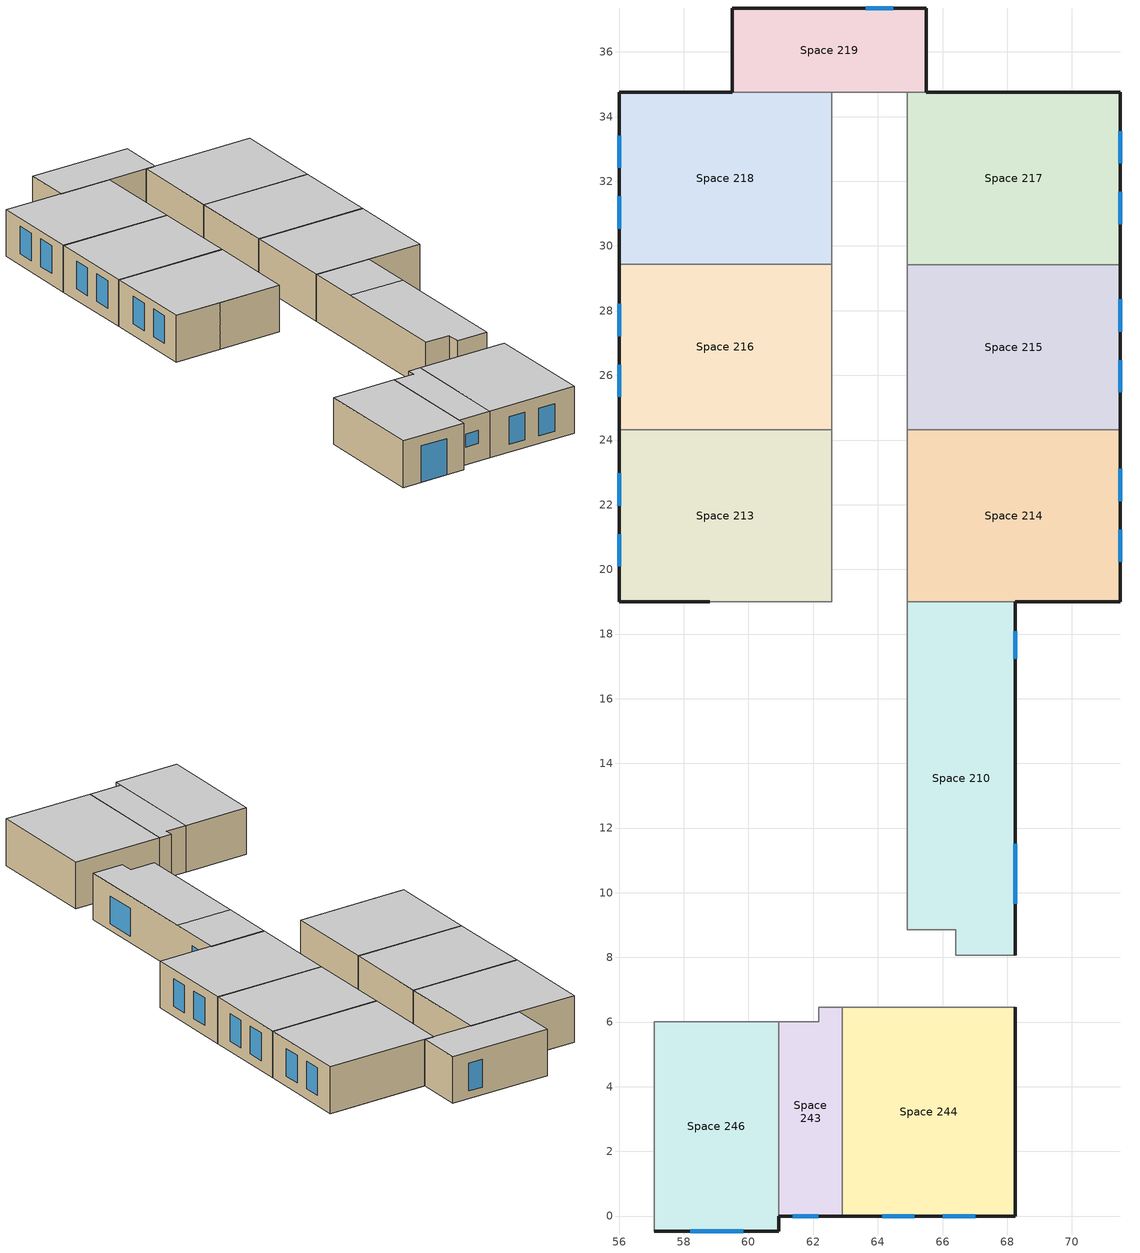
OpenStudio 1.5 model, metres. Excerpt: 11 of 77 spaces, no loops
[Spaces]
Space 210
 floor to Space 136: 64.91,19 68.25,19 68.25,8.07 66.41,8.07 66.41,8.86 64.91,8.86 z5.4
 wall outside: 68.25,8.07 68.25,19 z5.4:8.1
 wall to Space 239: 64.91,19 64.91,8.86 66.41,8.86 66.41,8.07 68.25,8.07 z5.4:8.1
 wall to Space 214: 68.25,19 64.91,19 z5.4:8.1
 window: 68.25,9.66 68.25,11.51 z5.79:7.39; 68.25,17.24 68.25,18.09 z5.85:7.45
 ceiling to Space 230 (V4-Barracks Roof R37): 68.25,15.87 68.25,19 64.91,19 64.91,15.87 z8.1
 ceiling to Space 229 (V4-Barracks Roof R37): 68.25,8.07 68.25,15.87 64.91,15.87 64.91,8.86 66.41,8.86 66.41,8.07 z8.1
Space 213
 floor to Space 139: 62.57,24.32 62.57,19 56,19 56,24.32 z5.4
 wall outside: 56,24.32 56,19 58.8,19 z5.4:8.1
 wall to Space 216: 62.57,24.32 56,24.32 z5.4:8.1
 wall to Space 239: 62.57,19 62.57,24.32 z5.4:8.1
 wall to Space 212: 58.8,19 62.57,19 z5.4:8.1
 window: 56,22.97 56,21.97 / 56,21.09 56,20.09 z6.06:7.66
 ceiling to Space 227 (V4-Barracks Roof R37): 62.57,19 62.57,24.32 56,24.32 56,19 z8.1
Space 214
 floor to Space 140: 71.5,24.31 71.5,19 64.91,19 64.91,24.31 z5.4
 wall outside: 68.25,19 71.5,19 71.5,24.31 z5.4:8.1
 wall to Space 239: 64.91,24.31 64.91,19 z5.4:8.1
 wall to Space 215: 71.5,24.31 64.91,24.31 z5.4:8.1
 window: 71.5,20.23 71.5,21.23 / 71.5,22.11 71.5,23.11 z5.98:7.58
 ceiling to Space 227 (V4-Barracks Roof R37): 71.5,19 71.5,24.31 64.91,24.31 64.91,19 z8.1
Space 215
 floor to Space 141: 71.5,29.43 71.5,24.31 64.91,24.31 64.91,29.43 z5.4
 wall outside: 71.5,24.31 71.5,29.43 z5.4:8.1
 wall to Space 239: 64.91,29.43 64.91,24.31 z5.4:8.1
 wall to Space 217: 71.5,29.43 64.91,29.43 z5.4:8.1
 window: 71.5,25.47 71.5,26.47 / 71.5,27.35 71.5,28.35 z5.98:7.58
 ceiling to Space 227 (V4-Barracks Roof R37): 71.5,24.31 71.5,29.43 64.91,29.43 64.91,24.31 z8.1
Space 216
 floor to Space 142: 62.57,29.44 62.57,24.32 56,24.32 56,29.44 z5.4
 wall outside: 56,29.44 56,24.32 z5.4:8.1
 wall to Space 218: 62.57,29.44 56,29.44 z5.4:8.1
 wall to Space 239: 62.57,24.32 62.57,29.44 z5.4:8.1
 window: 56,26.33 56,25.33 / 56,28.21 56,27.21 z6.06:7.66
 ceiling to Space 227 (V4-Barracks Roof R37): 62.57,24.32 62.57,29.44 56,29.44 56,24.32 z8.1
Space 217
 floor to Space 143: 71.5,34.75 71.5,29.43 64.91,29.43 64.91,34.75 z5.4
 wall outside: 71.5,29.43 71.5,34.75 65.5,34.75 z5.4:8.1
 wall to Space 239: 64.91,34.75 64.91,29.43 z5.4:8.1
 wall to Space 219: 65.5,34.75 64.91,34.75 z5.4:8.1
 window: 71.5,30.67 71.5,31.67 / 71.5,32.55 71.5,33.55 z5.98:7.58
 ceiling to Space 227 (V4-Barracks Roof R37): 71.5,29.43 71.5,34.75 64.91,34.75 64.91,29.43 z8.1
Space 218
 floor to Space 144: 62.57,34.75 62.57,29.44 56,29.44 56,34.75 z5.4
 wall outside: 59.5,34.75 56,34.75 56,29.44 z5.4:8.1
 wall to Space 219: 62.57,34.75 59.5,34.75 z5.4:8.1
 wall to Space 239: 62.57,29.44 62.57,34.75 z5.4:8.1
 window: 56,33.41 56,32.41 / 56,31.53 56,30.53 z6.06:7.66
 ceiling to Space 227 (V4-Barracks Roof R37): 62.57,29.44 62.57,34.75 56,34.75 56,29.44 z8.1
Space 219
 floor to Space 145: 65.5,37.36 65.5,34.75 59.5,34.75 59.5,37.36 z5.4
 wall outside: 65.5,34.75 65.5,37.36 59.5,37.36 59.5,34.75 z5.4:8.1
 wall to Space 239: 62.57,34.75 64.91,34.75 z5.4:8.1
 window: 64.48,37.36 63.63,37.36 z5.85:7.45
 ceiling to Space 226 (V4-Barracks Roof R37): 65.5,34.75 65.5,37.36 59.5,37.36 59.5,34.75 z8.1
Space 243
 floor to Space 237: 62.9,6.45 62.9,0 60.93,0 60.93,6.01 62.18,6.01 62.18,6.45 z5.4
 wall outside: 60.93,0 62.9,0 z5.4:8.1
 wall to Space 246: 60.93,6.01 60.93,0 z5.4:8.1
 wall to Space 239: 62.9,6.45 62.18,6.45 62.18,6.01 60.93,6.01 z5.4:8.1
 wall to Space 244: 62.9,0 62.9,6.45 z5.4:8.1
 window: 61.37,0 62.15,0 z6.42:7.17
 ceiling to Space 229 (V4-Barracks Roof R37): 62.9,0 62.9,6.45 62.18,6.45 62.18,6.01 60.93,6.01 60.93,0 z8.1
Space 244
 floor to Space 133: 62.9,6.45 68.25,6.45 68.25,0 62.9,0 z5.4
 wall outside: 62.9,0 68.25,0 68.25,6.45 z5.4:8.1
 wall to Space 239: 68.25,6.45 62.9,6.45 z5.4:8.1
 window: 66.01,0 67.01,0 / 64.13,0 65.13,0 z5.84:7.44
 ceiling to Space 229 (V4-Barracks Roof R37): 68.25,0 68.25,6.45 62.9,6.45 62.9,0 z8.1
Space 246
 floor to Space 236: 60.93,6.01 60.93,-0.46 57.08,-0.46 57.08,6.01 z5.4
 wall outside: 57.08,-0.46 60.93,-0.46 60.93,0 z5.4:8.1
 wall to Space 239: 60.93,6.01 57.08,6.01 z5.4:8.1
 wall to Space 245: 57.08,6.01 57.08,-0.46 z5.4:8.1
 window: 58.21,-0.46 59.83,-0.46 z5.4:7.51
 ceiling to Space 229 (V4-Barracks Roof R37): 60.93,-0.46 60.93,6.01 57.08,6.01 57.08,-0.46 z8.1
[Site]
Site 1: Latitude {deg}=53.53; Longitude {deg}=-114.1; Time Zone {hr}=-7; Elevation {m}=723
[Building]
B45 OR Quarters (Barracks): North Axis {deg}=-45; Nominal Floor to Floor Height {m}=3; Default Construction Set=Vintage 4 (Barracks); Default Schedule Set=NRCan Cold Lake Default Schedule Set (Barracks)
[ClimateZones]
Climate Zone Institution Name 1=ASHRAE; Climate Zone Document Name 1=ANSI/ASHRAE Standard 169; Climate Zone Document Year 1=2006; Climate Zone Institution Name 2=CEC; Climate Zone Document Name 2=California Climate Zone Descriptions; Climate Zone Document Year 2=1995
[SizingPeriod:DesignDay] Barometric Pressure {Pa}=92936; Wind Direction {deg}=180; Sky Clearness=0; Rain Indicator=0; Snow Indicator=0; Day of Month=21; Daylight Saving Time Indicator=0; Dry-Bulb Temperature Range Modifier Type=DefaultMultipliers
Name | Maximum Dry-Bulb Temperature {C} | Daily Dry-Bulb Temperature Range {deltaC} | Humidity Indicating Conditions at Maximum Dry-Bulb {BasedOnField A3} | Wind Speed {m/s} | Month | Day Type | Humidity Indicating Type | Solar Model Indicator | ASHRAE Taub | ASHRAE Taud
Edmonton Stony Plain Ann Clg .4% Condns DP=>MDB | 22.6 | 12 | 16.5 | 3.8 | 7 | SummerDesignDay | Dewpoint | ASHRAETau | 0.353 | 2.369
Edmonton Stony Plain Ann Clg .4% Condns DB=>MWB | 27.5 | 12 | 17.6 | 3.8 | 7 | SummerDesignDay | Wetbulb | ASHRAETau | 0.353 | 2.369
Edmonton Stony Plain Ann Htg 99.6% Condns DB | -32.5 | 0 | -32.5 | 1.9 | 1 | WinterDesignDay | Wetbulb | ASHRAEClearSky
Edmonton Stony Plain Ann Htg Wind 99.6% Condns WS=>MCDB | -5.8 | 0 | -5.8 | 11.6 | 1 | WinterDesignDay | Wetbulb | ASHRAEClearSky
[Construction]
000 ExtSlabCarpet 4in ClimateZone 1-8: MAT-CC05 4 HW CONCRETE, CP02 CARPET PAD
000 Interior Ceiling: 000 M11 100mm lightweight concrete, 000 F05 Ceiling air space resistance, 000 F16 Acoustic tile
000 Interior Floor: 000 F16 Acoustic tile, 000 F05 Ceiling air space resistance, 000 M11 100mm lightweight concrete
000 Interior Wall: 000 G01a 19mm gypsum board, 000 F04 Wall air space resistance, 000 G01a 19mm gypsum board
V4-Barracks Wall R18: V4-Barracks Wall mtl R18
V4-Barracks Roof R37: V4-Barracks Roof mtl R37
V4 Window R1.6: V4 Windows R1.6
V4 Door R4: V4 Door mtl R4
[Material]
Name | Roughness | Thickness | Conductivity | Density | Specific Heat | Thermal Absorptance | Solar Absorptance | Visible Absorptance
000 F16 Acoustic tile | MediumSmooth | 0.0191 | 0.06 | 368 | 590
000 G01a 19mm gypsum board | MediumSmooth | 0.019 | 0.16 | 800 | 1090
000 M11 100mm lightweight concrete | MediumRough | 0.1016 | 0.53 | 1280 | 840
MAT-CC05 4 HW CONCRETE | Rough | 0.1016 | 1.311 | 2240 | 836.8 | 0.9 | 0.7 | 0.7
V4-Barracks Wall mtl R18 | MediumRough | 0.141 | 0.045 | 265 | 836.8 | 0.9 | 0.7 | 0.7
V4-Barracks Roof mtl R37 | MediumRough | 0.3 | 0.045 | 265 | 836.8 | 0.9 | 0.7 | 0.7
V4 Door mtl R4 | MediumRough | 0.03169 | 0.045 | 265 | 836.8 | 0.9 | 0.7 | 0.7
[Material:AirGap]
Name | Thermal Resistance
000 F04 Wall air space resistance | 0.15
000 F05 Ceiling air space resistance | 0.18
[Material:NoMass]
CP02 CARPET PAD: Roughness=VeryRough; Thermal Resistance=0.2165; Thermal Absorptance=0.9; Solar Absorptance=0.7; Visible Absorptance=0.8
[DefaultConstructionSet]
Vintage 4 (Barracks): Default Exterior Surface Constructions=Default Surface Constructions 1; Default Interior Surface Constructions=Default Surface Constructions 2; Default Ground Contact Surface Constructions=Default Surface Constructions 3; Default Exterior SubSurface Constructions=Default Sub Surface Constructions 1; Default Interior SubSurface Constructions=Default Sub Surface Constructions 2
[DefaultSurfaceConstructions]
Name | Floor Construction | Wall Construction | Roof Ceiling Construction
Default Surface Constructions 1 | 000 ExtSlabCarpet 4in ClimateZone 1-8 | V4-Barracks Wall R18 | V4-Barracks Roof R37
Default Surface Constructions 2 | 000 Interior Floor | 000 Interior Wall | 000 Interior Ceiling
Default Surface Constructions 3 | 000 ExtSlabCarpet 4in ClimateZone 1-8 | 000 ExtSlabCarpet 4in ClimateZone 1-8 | 000 ExtSlabCarpet 4in ClimateZone 1-8
[DefaultSubSurfaceConstructions]
Name | Fixed Window Construction | Operable Window Construction | Door Construction | Glass Door Construction
Default Sub Surface Constructions 1 | V4 Window R1.6 | V4 Window R1.6 | V4 Door R4 | V4 Window R1.6
Default Sub Surface Constructions 2
[WindowMaterial:SimpleGlazingSystem]
V4 Windows R1.6: U-Factor {W/m2-K}=3.549; Solar Heat Gain Coefficient=0.6; Visible Transmittance=0.7
[ThermostatSetpoint:DualSetpoint] Heating Setpoint Temperature Schedule=Heating SP 21C
Name | Cooling Setpoint Temperature Schedule
Thermostat Setpoint Dual Setpoint 20; Thermostat Setpoint Dual Setpoint 21; Thermostat Setpoint Dual Setpoint 22; Thermostat Setpoint Dual Setpoint 23; Thermostat Setpoint Dual Setpoint 24; Thermostat Setpoint Dual Setpoint 25; Thermostat Setpoint Dual Setpoint 26; Thermostat Setpoint Dual Setpoint 27 | Cooling Setpoint 24C
Thermostat Setpoint Dual Setpoint 34; Thermostat Setpoint Dual Setpoint 64; Thermostat Setpoint Dual Setpoint 65 | Cooling SP 35C
[DesignSpecification:OutdoorAir] Outdoor Air Flow per Floor Area {m3/s-m2}=0
Name | Outdoor Air Flow per Person {m3/s-person}
MNECB-Bedroom-G-oa | 0.0075
MNECB-Active Stairway-*-oa; MNECB-Active Storage Bulky-E-oa | 0.025
[BuildingStory]
Building Story 3: Nominal Z Coordinate {m}=2.7; Nominal Floor to Floor Height {m}=2.7
[Space] Building Story=Building Story 3
Name | Space Type | Thermal Zone
Space 210 | Dormitory-Bedroom | 2-Bdroom 210
Space 213 | Dormitory-Bedroom | 2-Bdroom 206
Space 214 | Dormitory-Bedroom | 2-Bdroom 205
Space 215 | Dormitory-Bedroom | 2-Bdroom 203
Space 216 | Dormitory-Bedroom | 2-Bdroom 204
Space 217 | Dormitory-Bedroom | 2-Bdroom 201
Space 218 | Dormitory-Bedroom | 2-Bdroom 202
Space 219 | Service and Common-Active Stairway | 2-Stairs 3
Space 243 | Storage/Warehouse-Active Storage Bulky | 2-Storage 213
Space 244 | Dormitory-Bedroom | 2-Bdroom 212
Space 246 | Service and Common-Active Stairway | 2-Stairs 2
[SpaceType] Default Schedule Set=NRCan Cold Lake Default Schedule Set (Barracks)
Name | Design Specification Outdoor Air Object
Dormitory-Bedroom | MNECB-Bedroom-G-oa
Service and Common-Active Stairway | MNECB-Active Stairway-*-oa
Storage/Warehouse-Active Storage Bulky | MNECB-Active Storage Bulky-E-oa
[People:Definition] Number of People Calculation Method=Area/Person; Fraction Radiant=0.3
Name | Space Floor Area per Person {m2/person}
MNECBAdjusted-Active Stairway-sched-*-people_def; MNECBAdjusted-Active Storage Bulky-sched-E-people_def | 310
MNECBAdjusted-Bedroom-sched-G-people_def | 77.54
[Lights]
Name | Lights Definition | Space or SpaceType
Lights 13 | MNECB-Bedroom-sched-G-lights_def | Dormitory-Bedroom
Lights 1 | MNECB-Active Stairway-sched-*-lights_def | Service and Common-Active Stairway
Lights 2 | MNECB-Active Storage Bulky-sched-E-lights_def | Storage/Warehouse-Active Storage Bulky
[Lights:Definition] Design Level Calculation Method=Watts/Area
Name | Watts per Space Floor Area {W/m2}
MNECB-Bedroom-sched-G-lights_def | 11.8
MNECB-Active Stairway-sched-*-lights_def | 6.5
MNECB-Active Storage Bulky-sched-E-lights_def | 3.2
[ElectricEquipment]
Name | Electric Equipment Definition | Space or SpaceType
Electric Equipment 14 | MNECB-Bedroom-sched-G-eq_elec_def | Dormitory-Bedroom
Electric Equipment 2 | MNECB-Active Stairway-sched-*-eq_elec_def | Service and Common-Active Stairway
Electric Equipment 3 | MNECB-Active Storage Bulky-sched-E-eq_elec_def | Storage/Warehouse-Active Storage Bulky
[ElectricEquipment:Definition] Design Level Calculation Method=Watts/Area; Fraction Radiant=0
Name | Watts per Space Floor Area {W/m2}
MNECB-Bedroom-sched-G-eq_elec_def | 2.5
MNECB-Active Stairway-sched-*-eq_elec_def | 0
MNECB-Active Storage Bulky-sched-E-eq_elec_def | 1
[DefaultScheduleSet]
NRCan Cold Lake Default Schedule Set (Barracks): Hours of Operation Schedule=NRCan - Cold Lake - Default Fans (Barracks); Number of People Schedule=NRCan - Cold Lake - Default -People; People Activity Level Schedule=NRCan - Cold Lake - Default Activity; Lighting Schedule=NRCan - Cold Lake - Default Lights (Barracks); Electric Equipment Schedule=NRCan - Cold Lake - Default Equip (Barracks); Hot Water Equipment Schedule=NRCan - Cold Lake - Default Hot Water (Barracks)
[ThermalZone] Use Ideal Air Loads=No
Name | Thermostat
2-Stairs 2 | Thermostat Setpoint Dual Setpoint 65
2-Storage 213 | Thermostat Setpoint Dual Setpoint 34
2-Bdroom 212 | Thermostat Setpoint Dual Setpoint 27
2-Bdroom 210 | Thermostat Setpoint Dual Setpoint 26
2-Bdroom 205 | Thermostat Setpoint Dual Setpoint 24
2-Bdroom 206 | Thermostat Setpoint Dual Setpoint 25
2-Bdroom 203 | Thermostat Setpoint Dual Setpoint 22
2-Bdroom 204 | Thermostat Setpoint Dual Setpoint 23
2-Bdroom 201 | Thermostat Setpoint Dual Setpoint 20
2-Bdroom 202 | Thermostat Setpoint Dual Setpoint 21
2-Stairs 3 | Thermostat Setpoint Dual Setpoint 64
[SpaceInfiltration:DesignFlowRate] Schedule=Always On; Design Flow Rate Calculation Method=Flow/ExteriorArea; Design Flow Rate {m3/s}=0; Flow per Space Floor Area {m3/s-m2}=0; Flow per Exterior Surface Area {m3/s-m2}=0.0007
Name | Space or SpaceType
Space Infiltration Design Flow Rate 1 | Dormitory-Bedroom
Space Infiltration Design Flow Rate 3 | Service and Common-Active Stairway
Space Infiltration Design Flow Rate 7 | Storage/Warehouse-Active Storage Bulky
[People] Number of People Schedule=NRCan - Cold Lake - Default -People
Name | People Definition | Space or SpaceType
People 1 | MNECBAdjusted-Bedroom-sched-G-people_def | Dormitory-Bedroom
People 5 | MNECBAdjusted-Active Stairway-sched-*-people_def | Service and Common-Active Stairway
People 9 | MNECBAdjusted-Active Storage Bulky-sched-E-people_def | Storage/Warehouse-Active Storage Bulky
[Schedule:Ruleset]
Name | Default Day Schedule | Summer Design Day Schedule | Winter Design Day Schedule
Always On | Always On Default Schedule | Always On Summer Design Day | Always On Winter Design Day
NRCan - Cold Lake - Default Fans (Barracks) | Schedule Day 28
NRCan - Cold Lake - Default -People | Schedule Day 31
NRCan - Cold Lake - Default Activity | Schedule Day 39
NRCan - Cold Lake - Default Lights (Barracks) | Schedule Day 6
NRCan - Cold Lake - Default Equip (Barracks) | Schedule Day 25
NRCan - Cold Lake - Default Hot Water (Barracks) | Schedule Day 15
Heating SP 21C | Schedule Day 1 | Schedule Day 57 | Schedule Day 58
Cooling SP 35C | Schedule Day 2 | Schedule Day 59 | Schedule Day 60
Cooling Setpoint 24C | Schedule Day 43
[Schedule:Day]
Always On Default Schedule; Always On Winter Design Day; Always On Summer Design Day; Schedule Day 28; Schedule Day 47; Schedule Day 48: 24, 0, 1
Schedule Day 30; Schedule Day 7; Schedule Day 23: 6, 0, 0.05, 7, 0, 1, 15, 30, 0.05, 20, 0, 0.5, 24, 0, 0.05
Schedule Day 29; Schedule Day 14; Schedule Day 26; Schedule Day 22: 6, 0, 0.05, 7, 0, 1, 20, 0, 0.5, 24, 0, 0.05
Schedule Day 31: 24, 0, 0
Schedule Day 38: 7, 0, 0.222, 15, 30, 0, 24, 0, 0.22
Schedule Day 32: 24, 0, 0.22
Schedule Day 39: 24, 0, 120
Schedule Day 6: 7, 0, 0.05, 15, 0, 1, 24, 0, 0.05
Schedule Day 25: 24, 0, 0.3
Schedule Day 27: 6, 0, 0.05, 7, 0, 1, 15, 30, 0.05, 20, 0, 0.2, 24, 0, 1
Schedule Day 15: 7, 0, 0.05, 15, 30, 1, 24, 0, 0.05
Schedule Day 1: 24, 0, 21
Schedule Day 57; Schedule Day 58: 24, 0, 18
Schedule Day 2; Schedule Day 59; Schedule Day 60: 24, 0, 35
Schedule Day 43: 24, 0, 24
Schedule Day 45; Schedule Day 54: 7, 0, 1, 15, 30, 0, 24, 0, 1
[Schedule:Rule]
Name | Schedule Ruleset | Rule Order | Day Schedule | Apply Monday | Apply Tuesday | Apply Wednesday | Apply Thursday | Apply Friday | Apply Sunday | Apply Saturday | Date Specification Type | Start Month | Start Day | End Month | End Day
M-F 2 | NRCan - Cold Lake - Default Fans (Barracks) | 0 | Schedule Day 30 | Yes | Yes | Yes | Yes | Yes
SS 3 | NRCan - Cold Lake - Default Fans (Barracks) | 1 | Schedule Day 29 |  |  |  |  |  | Yes | Yes
Summer M-F at 0.222 | NRCan - Cold Lake - Default -People | 4 | Schedule Day 38 | Yes | Yes | Yes | Yes | Yes |  |  | DateRange | 5 | 1 | 10 | 31
Summer wkend 0.222 | NRCan - Cold Lake - Default -People | 5 | Schedule Day 32 |  |  |  |  |  | Yes | Yes | DateRange | 5 | 1 | 10 | 31
SS | NRCan - Cold Lake - Default Lights (Barracks) | 0 | Schedule Day 14 |  |  |  |  |  | Yes | Yes
M-F | NRCan - Cold Lake - Default Lights (Barracks) | 1 | Schedule Day 7 | Yes | Yes | Yes | Yes | Yes |  | No
MF 2 | NRCan - Cold Lake - Default Equip (Barracks) | 0 | Schedule Day 27 | Yes | Yes | Yes | Yes | Yes
SS 2 | NRCan - Cold Lake - Default Equip (Barracks) | 1 | Schedule Day 26 |  |  |  |  |  | Yes | Yes
M-F 1 | NRCan - Cold Lake - Default Hot Water (Barracks) | 0 | Schedule Day 23 | Yes | Yes | Yes | Yes | Yes
SS 1 | NRCan - Cold Lake - Default Hot Water (Barracks) | 1 | Schedule Day 22 |  |  |  |  |  | Yes | Yes
Winter wkday 1.0 | NRCan - Cold Lake - Default -People | 3 | Schedule Day 45 | Yes | Yes | Yes | Yes | Yes |  |  | DateRange | 1 | 1 | 4 | 30
Schedule Rule 1 | NRCan - Cold Lake - Default -People | 2 | Schedule Day 47 |  |  |  |  |  | Yes | Yes | DateRange | 1 | 1 | 4 | 30
Winter-2 wkend 1.00 | NRCan - Cold Lake - Default -People | 1 | Schedule Day 48 |  |  |  |  |  | Yes | Yes | DateRange | 11 | 1 | 12 | 31
Schedule Rule 12 | NRCan - Cold Lake - Default -People | 0 | Schedule Day 54 | Yes | Yes | Yes | Yes | Yes |  |  | DateRange | 11 | 1 | 12 | 31
